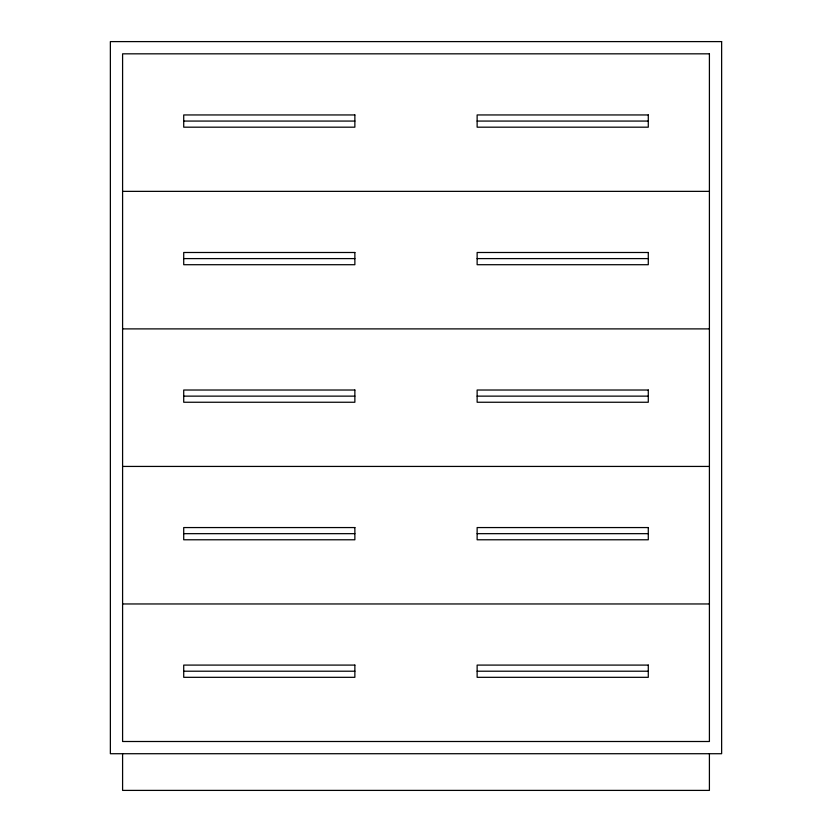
<?xml version="1.0" encoding="UTF-8"?>
<svg xmlns="http://www.w3.org/2000/svg" width="832" height="832" viewBox="0 0 832 832"><rect width="100%" height="100%" fill="white"/><g stroke="black" fill="none" stroke-linecap="round" stroke-linejoin="round"><path stroke-width="1.25" d="M183.716 121.066L354.869 121.066M477.131 121.066L648.284 121.066M122.595 191.36L709.405 191.36M183.716 258.596L354.869 258.596M477.131 258.596L648.284 258.596M122.595 328.89L709.405 328.89M183.716 396.136L354.869 396.136M477.131 396.136L648.284 396.136M122.595 466.43L709.405 466.43M183.716 533.666L354.869 533.666M477.131 533.666L648.284 533.666M122.595 603.959L709.405 603.959M183.716 671.206L354.869 671.206M477.131 671.206L648.284 671.206M709.405 753.719L709.405 790.4L122.595 790.4L122.595 753.719M721.635 41.6L110.365 41.6L110.365 753.719L721.635 753.719L721.635 41.6M709.405 53.83L122.595 53.83L122.595 741.499L709.405 741.499L709.405 53.83M354.869 114.951L183.716 114.951L183.716 127.182L354.869 127.182L354.869 114.951M648.284 114.951L477.131 114.951L477.131 127.182L648.284 127.182L648.284 114.951M354.869 252.491L183.716 252.491L183.716 264.711L354.869 264.711L354.869 252.491M648.284 252.491L477.131 252.491L477.131 264.711L648.284 264.711L648.284 252.491M354.869 390.021L183.716 390.021L183.716 402.251L354.869 402.251L354.869 390.021M648.284 390.021L477.131 390.021L477.131 402.251L648.284 402.251L648.284 390.021M354.869 527.561L183.716 527.561L183.716 539.781L354.869 539.781L354.869 527.561M648.284 527.561L477.131 527.561L477.131 539.781L648.284 539.781L648.284 527.561M354.869 665.09L183.716 665.09L183.716 677.321L354.869 677.321L354.869 665.09M648.284 665.09L477.131 665.09L477.131 677.321L648.284 677.321L648.284 665.09"/></g></svg>
